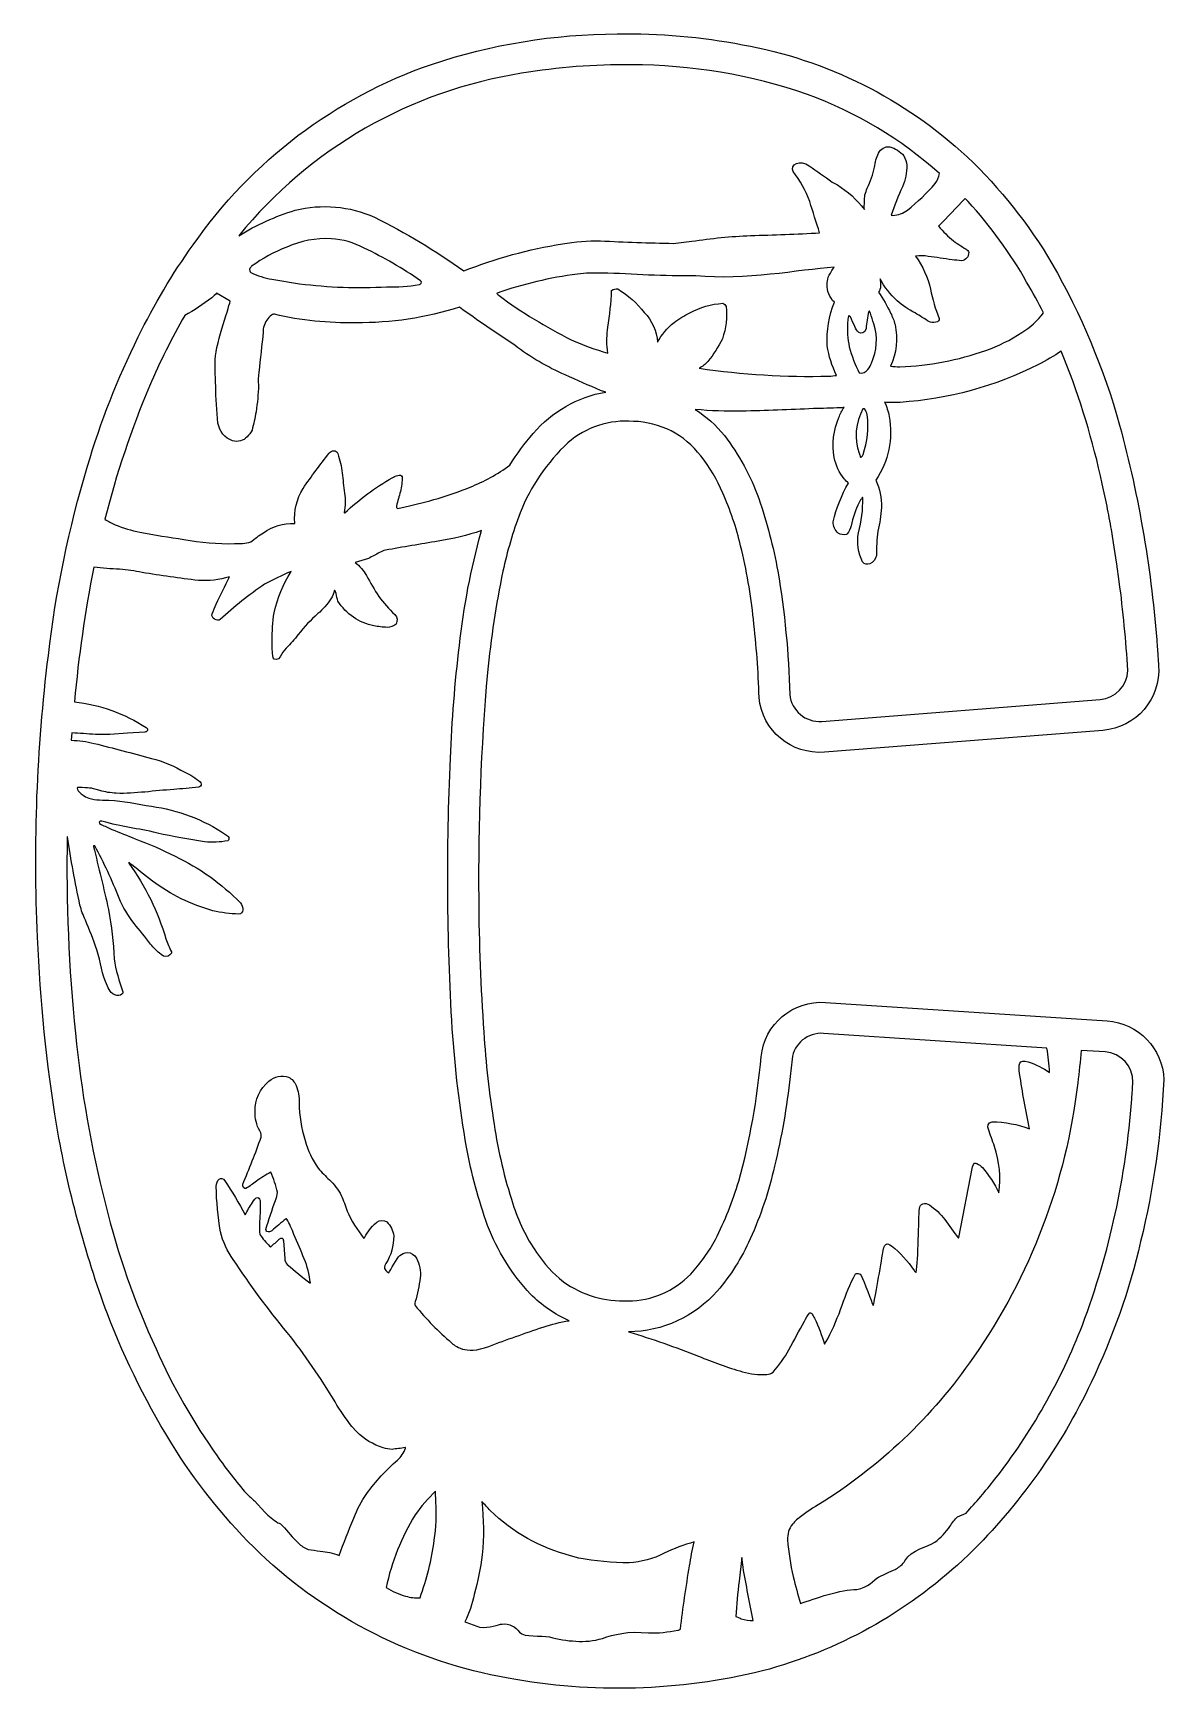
# Model space of a CAD drawing. Extents: x -2 to 1464, y -2 to 1049.
# Drawn here: x 751 to 1099, y 537 to 1049 of the extents above; entities that cross this region are included whole.
import ezdxf

# ---------------------------------------------------------------- set-up
doc = ezdxf.new("R2010")
doc.units = 0
doc.header["$MEASUREMENT"] = 0
doc.layers.add('Layer 1', color=7, linetype='Continuous', lineweight=0)

msp = doc.modelspace()

# ---------------------------------------------------------------- linework, layer by layer
at = {"layer": 'Layer 1', "color": 1, "lineweight": 25, "true_color": 0xff0000}
for points, knots in [([(930.8, 1048.85), (911.32, 1048.82), (891.97, 1045.65), (873.5, 1039.46), (843.71, 1029.17), (817.96, 1009.68), (799.96, 983.81), (793.52, 974.83), (787.85, 965.32), (783.02, 955.38), (776.63, 942.57), (771.4, 929.23), (767.37, 915.51), (761.61, 896.44), (757.57, 876.9), (755.28, 857.12), (751.72, 828.3), (750.6, 799.23), (751.93, 770.22), (752.75, 750.71), (754.73, 731.27), (757.87, 712), (761.3, 692.26), (766.53, 672.88), (773.49, 654.09), (779.15, 639.41), (786.21, 625.31), (794.58, 612), (801.97, 600.46), (810.67, 589.82), (820.5, 580.27), (841.72, 560.2), (868.36, 546.79), (897.13, 541.72), (923.16, 536.89), (949.92, 537.64), (975.64, 543.94), (998.75, 550.05), (1019.98, 561.79), (1037.43, 578.12), (1037.43, 578.12), (1039.22, 579.73), (1039.22, 579.73), (1039.22, 579.73), (1039.4, 579.93), (1039.4, 579.93), (1054.99, 595.22), (1067.74, 613.16), (1077.05, 632.91), (1083.71, 646.79), (1088.83, 661.36), (1092.33, 676.36), (1096.32, 692.73), (1098.71, 709.46), (1099.48, 726.29), (1099.18, 735.94), (1091.6, 743.78), (1081.97, 744.41), (1081.97, 744.41), (995.09, 750.12), (995.09, 750.12), (985.03, 750.85), (976.23, 743.43), (975.23, 733.39), (974.08, 720.43), (971.77, 707.59), (968.33, 695.04), (966.47, 688.82), (964.06, 682.78), (961.12, 676.99), (959.02, 673.13), (956.45, 669.55), (953.48, 666.31), (948.4, 661.09), (941.43, 658.12), (934.14, 658.08), (927.02, 657.75), (920, 659.83), (914.2, 663.97), (910.99, 666.52), (908.2, 669.56), (905.95, 672.98), (902.76, 677.57), (900.29, 682.63), (898.63, 687.97), (896, 695.97), (894.06, 704.19), (892.84, 712.53), (891.33, 721.93), (890.26, 731.41), (889.65, 740.92), (888.66, 754.62), (888.14, 768.36), (888.08, 782.1), (887.87, 805.4), (888.77, 828.69), (890.78, 851.9), (891.84, 862.4), (893.42, 872.83), (895.52, 883.17), (896.86, 889.26), (898.63, 895.25), (900.82, 901.09), (904.11, 909.31), (909.16, 916.7), (915.61, 922.77), (921.19, 927.58), (928.47, 929.95), (935.82, 929.34), (944.01, 929.15), (951.66, 925.23), (956.59, 918.68), (959.39, 915.22), (961.69, 911.37), (963.39, 907.25), (965.73, 902), (967.57, 896.55), (968.88, 890.95), (970.75, 883.51), (972.07, 875.93), (972.82, 868.3), (973.78, 860.29), (974.36, 852.25), (974.57, 844.19), (975.55, 833.98), (984.56, 826.46), (994.78, 827.32), (994.78, 827.32), (1080.63, 834.03), (1080.63, 834.03), (1090.92, 834.83), (1098.62, 843.79), (1097.87, 854.08), (1097.76, 855.5), (1097.54, 858.34), (1097.44, 859.75), (1095.78, 882.89), (1091.9, 905.81), (1085.85, 928.21), (1080.98, 945.62), (1073.96, 962.35), (1064.96, 978.03), (1057.82, 990.15), (1049.02, 1001.22), (1038.82, 1010.91), (1019.51, 1028.89), (995.44, 1040.91), (969.47, 1045.54), (956.73, 1047.97), (943.77, 1049.08), (930.8, 1048.85)], [0, 0, 0, 0, 1, 1, 1, 2, 2, 2, 3, 3, 3, 4, 4, 4, 5, 5, 5, 6, 6, 6, 7, 7, 7, 8, 8, 8, 9, 9, 9, 10, 10, 10, 11, 11, 11, 12, 12, 12, 13, 13, 13, 14, 14, 14, 15, 15, 15, 16, 16, 16, 17, 17, 17, 18, 18, 18, 19, 19, 19, 20, 20, 20, 21, 21, 21, 22, 22, 22, 23, 23, 23, 24, 24, 24, 25, 25, 25, 26, 26, 26, 27, 27, 27, 28, 28, 28, 29, 29, 29, 30, 30, 30, 31, 31, 31, 32, 32, 32, 33, 33, 33, 34, 34, 34, 35, 35, 35, 36, 36, 36, 37, 37, 37, 38, 38, 38, 39, 39, 39, 40, 40, 40, 41, 41, 41, 42, 42, 42, 43, 43, 43, 44, 44, 44, 45, 45, 45, 46, 46, 46, 47, 47, 47, 48, 48, 48, 49, 49, 49, 50, 50, 50, 50]), ([(935.14, 1039.3), (953.66, 1039.34), (972.06, 1036.26), (989.56, 1030.19), (1004.55, 1024.67), (1018.38, 1016.38), (1030.31, 1005.76), (1030.07, 1004.67), (1029.62, 1003.64), (1028.97, 1002.73), (1026.35, 999.76), (1023.49, 997.01), (1020.42, 994.52), (1019.1, 993.51), (1017.5, 992.93), (1015.84, 992.86), (1015.67, 992.88), (1015.5, 992.92), (1015.34, 993), (1016.34, 995.98), (1017.52, 998.9), (1018.88, 1001.73), (1019.75, 1003.83), (1020.18, 1006.09), (1020.15, 1008.37), (1020.07, 1009.38), (1019.76, 1010.36), (1019.25, 1011.23), (1018.12, 1012.59), (1016.6, 1013.57), (1014.89, 1014.02), (1013.46, 1014.2), (1012.09, 1013.43), (1011.49, 1012.11), (1010.79, 1010.74), (1010.37, 1009.25), (1010.24, 1007.71), (1009.71, 1005.51), (1008.94, 1003.36), (1007.95, 1001.32), (1007.7, 1000.63), (1007.47, 999.94), (1007.27, 999.23), (1007.1, 997.74), (1007.03, 996.23), (1007.07, 994.72), (1004.8, 997.75), (1001.97, 1000.32), (998.74, 1002.29), (998.74, 1002.29), (997.11, 1003.18), (997.11, 1003.18), (994.76, 1004.83), (992.41, 1006.51), (990.08, 1008.19), (987.09, 1010.31), (984.11, 1008.43), (985.09, 1006.44), (987.24, 1003.63), (988.97, 1000.51), (990.22, 997.19), (991.22, 993.96), (992.25, 990.71), (993.28, 987.49), (986.18, 987.13), (979.09, 986.85), (971.99, 986.67), (965.91, 986.4), (959.86, 985.82), (953.84, 984.92), (953.84, 984.92), (948.11, 984.24), (948.11, 984.24), (940.61, 984.4), (933.12, 984.66), (925.63, 985.04), (921.72, 985.12), (917.81, 984.81), (913.96, 984.11), (903.52, 982.45), (893.3, 979.65), (883.48, 975.76), (874.74, 982.02), (865.51, 987.56), (855.88, 992.34), (848.21, 995.76), (839.62, 996.51), (831.48, 994.47), (825.36, 992.62), (819.5, 989.99), (814.06, 986.62), (835.96, 1013.53), (867.05, 1031.36), (901.32, 1036.7), (912.49, 1038.6), (923.81, 1039.48), (935.14, 1039.3)], [0, 0, 0, 0, 1, 1, 1, 2, 2, 2, 3, 3, 3, 4, 4, 4, 5, 5, 5, 6, 6, 6, 7, 7, 7, 8, 8, 8, 9, 9, 9, 10, 10, 10, 11, 11, 11, 12, 12, 12, 13, 13, 13, 14, 14, 14, 15, 15, 15, 16, 16, 16, 17, 17, 17, 18, 18, 18, 19, 19, 19, 20, 20, 20, 21, 21, 21, 22, 22, 22, 23, 23, 23, 24, 24, 24, 25, 25, 25, 26, 26, 26, 27, 27, 27, 28, 28, 28, 29, 29, 29, 30, 30, 30, 31, 31, 31, 32, 32, 32, 32]), ([(1039.09, 997.15), (1046.02, 989.57), (1052.08, 981.24), (1057.16, 972.32), (1059.01, 969.2), (1060.75, 966.03), (1062.4, 962.81), (1060.51, 960.42), (1058.22, 958.36), (1055.64, 956.74), (1052.18, 954.44), (1048.44, 952.59), (1044.51, 951.23), (1036, 948.2), (1027.07, 946.51), (1018.04, 946.21), (1017.07, 946.21), (1016.11, 946.24), (1015.14, 946.33), (1016.99, 950.35), (1017.49, 954.88), (1016.55, 959.21), (1016.22, 960.42), (1015.77, 961.59), (1015.19, 962.7), (1014.14, 964.99), (1012.89, 967.19), (1011.44, 969.25), (1012.3, 969.92), (1012.06, 972.16), (1011.92, 973.29), (1013.3, 970.78), (1015.07, 968.51), (1017.16, 966.56), (1018.85, 965.07), (1020.73, 963.81), (1022.74, 962.79), (1024.2, 961.88), (1025.67, 960.97), (1027.14, 960.07), (1027.9, 959.57), (1030.67, 959.79), (1030.13, 961.09), (1028.94, 964.01), (1028.06, 967.04), (1027.5, 970.14), (1026.63, 973.79), (1025.06, 977.25), (1022.9, 980.32), (1024.19, 980.48), (1025.49, 980.46), (1026.77, 980.25), (1029.21, 979.9), (1031.71, 979.53), (1034.14, 979.16), (1035.13, 979.06), (1036.12, 978.98), (1037.11, 978.91), (1038.4, 979.06), (1039.35, 980.18), (1039.27, 981.48), (1039.25, 981.69), (1039.17, 981.9), (1039.04, 982.07), (1037.54, 983.02), (1036.05, 984), (1034.57, 984.99), (1032.93, 986.4), (1031.38, 987.92), (1029.93, 989.53), (1032.71, 992.35), (1035.46, 995.21), (1038.18, 998.1), (1038.18, 998.1), (1039.09, 997.15), (1039.09, 997.15)], [0, 0, 0, 0, 1, 1, 1, 2, 2, 2, 3, 3, 3, 4, 4, 4, 5, 5, 5, 6, 6, 6, 7, 7, 7, 8, 8, 8, 9, 9, 9, 10, 10, 10, 11, 11, 11, 12, 12, 12, 13, 13, 13, 14, 14, 14, 15, 15, 15, 16, 16, 16, 17, 17, 17, 18, 18, 18, 19, 19, 19, 20, 20, 20, 21, 21, 21, 22, 22, 22, 23, 23, 23, 24, 24, 24, 25, 25, 25, 25]), ([(842.61, 985.67), (846.14, 985.46), (849.57, 984.49), (852.68, 982.82), (858.77, 979.93), (864.61, 976.54), (870.14, 972.7), (870.77, 972.29), (870.08, 971.54), (869.76, 971.54), (866.42, 970.99), (863.04, 970.76), (859.67, 970.84), (850.71, 970.37), (841.72, 970.69), (832.82, 971.79), (832.82, 971.79), (824.24, 973.2), (824.24, 973.2), (822.01, 973.58), (819.84, 974.26), (817.8, 975.24), (817.4, 975.52), (817.27, 976.05), (817.49, 976.49), (817.62, 976.75), (817.79, 977), (817.99, 977.21), (821.34, 979.62), (824.98, 981.6), (828.82, 983.11), (833.15, 985.05), (837.88, 985.93), (842.61, 985.67)], [0, 0, 0, 0, 1, 1, 1, 2, 2, 2, 3, 3, 3, 4, 4, 4, 5, 5, 5, 6, 6, 6, 7, 7, 7, 8, 8, 8, 9, 9, 9, 10, 10, 10, 11, 11, 11, 11]), ([(997.76, 976.91), (995.74, 973.95), (995.65, 973.47), (995.57, 971.33), (995.54, 970.02), (996.17, 967.41), (997.86, 966.15), (996.13, 961.89), (995.37, 957.29), (995.64, 952.7), (996.09, 949.51), (997.07, 946.42), (998.52, 943.54), (997.74, 943.44), (996.96, 943.36), (996.18, 943.29), (982.78, 942.99), (969.38, 943.8), (956.11, 945.72), (957.12, 946.27), (958.02, 946.99), (958.79, 947.85), (960.55, 949.99), (962.06, 952.34), (963.28, 954.83), (964.39, 958.04), (964.77, 961.46), (964.39, 964.83), (964.18, 965.25), (963.82, 965.58), (963.39, 965.76), (959.84, 965.55), (956.38, 964.55), (953.25, 962.84), (951.53, 961.99), (949.89, 960.99), (948.36, 959.84), (946.26, 958.19), (944.53, 956.12), (943.28, 953.77), (942.99, 957.21), (941.55, 960.44), (939.17, 962.95), (936.89, 965.81), (934.14, 968.27), (931.03, 970.21), (930.34, 970.33), (929.62, 970.14), (929.08, 969.69), (928.92, 965.9), (928.54, 962.13), (927.92, 958.39), (927.59, 956.09), (927.54, 953.75), (927.77, 951.43), (927.77, 951.43), (927.95, 950.41), (927.95, 950.41), (924.08, 951.52), (920.29, 952.89), (916.61, 954.51), (908.81, 958.42), (901.36, 962.99), (894.34, 968.17), (894.12, 968.34), (893.51, 968.77), (893.73, 968.91), (901.77, 971.71), (910.07, 973.68), (918.51, 974.79), (921.05, 975.07), (923.6, 975.16), (926.16, 975.08), (930.94, 974.97), (935.73, 974.77), (940.51, 974.49), (945.36, 974.31), (950.21, 974.22), (955.07, 974.22), (970.24, 972.77), (986.82, 976.09), (997.76, 976.91)], [0, 0, 0, 0, 1, 1, 1, 2, 2, 2, 3, 3, 3, 4, 4, 4, 5, 5, 5, 6, 6, 6, 7, 7, 7, 8, 8, 8, 9, 9, 9, 10, 10, 10, 11, 11, 11, 12, 12, 12, 13, 13, 13, 14, 14, 14, 15, 15, 15, 16, 16, 16, 17, 17, 17, 18, 18, 18, 19, 19, 19, 20, 20, 20, 21, 21, 21, 22, 22, 22, 23, 23, 23, 24, 24, 24, 25, 25, 25, 26, 26, 26, 27, 27, 27, 27]), ([(811.36, 966.46), (810.9, 963.74), (806.51, 952.61), (806.78, 947.35), (806.76, 945.02), (806.81, 942.69), (806.94, 940.36), (806.96, 936.49), (807.19, 932.62), (807.62, 928.78), (808.03, 926.28), (809.75, 924.19), (812.13, 923.33), (813.74, 922.87), (815.47, 923.36), (816.6, 924.58), (817.23, 925.18), (817.75, 925.89), (818.14, 926.67), (818.6, 928.52), (819.02, 930.38), (819.39, 932.25), (819.79, 934.99), (820.03, 937.75), (820.12, 940.52), (820.01, 941.85), (820.06, 943.19), (820.25, 944.51), (820.68, 948.66), (821.13, 952.84), (821.59, 956.99), (821.52, 957.56), (821.59, 958.14), (821.82, 958.66), (822.18, 960.03), (822.98, 961.25), (824.09, 962.13), (824.34, 962.35), (824.68, 962.44), (825.02, 962.38), (833.26, 960.45), (841.72, 959.57), (850.19, 959.78), (861.02, 959.65), (871.81, 961.27), (882.14, 964.56), (887.72, 960.51), (893.41, 956.61), (899.19, 952.86), (903.98, 949.16), (909.22, 946.08), (914.77, 943.67), (918.39, 942.06), (922.04, 940.46), (925.68, 938.89), (925.68, 938.89), (927.29, 938.41), (927.29, 938.41), (918.56, 936.9), (910.65, 932.37), (904.93, 925.6), (902.24, 922.56), (899.82, 919.3), (897.67, 915.85), (893.89, 913.08), (889.77, 910.8), (885.4, 909.07), (878.92, 906.47), (872.23, 904.44), (865.4, 902.99), (865.4, 902.99), (863.07, 902.47), (863.07, 902.47), (862.76, 902.41), (862.61, 903.09), (862.68, 903.29), (863.08, 904.77), (863.49, 906.25), (863.91, 907.73), (864.3, 909.19), (864.48, 910.69), (864.45, 912.2), (864.11, 913.45), (862.13, 912.37), (861.41, 911.97), (856.12, 908.92), (851.19, 905.28), (846.72, 901.11), (846.66, 901.07), (846.57, 901.06), (846.58, 901.25), (846.98, 903.22), (847.01, 905.25), (846.67, 907.23), (846.41, 909.29), (846.16, 911.36), (845.95, 913.42), (845.71, 915.45), (845.27, 917.45), (844.61, 919.39), (844.16, 920.71), (842.62, 920.47), (841.98, 919.57), (839.18, 916.01), (836.47, 912.38), (833.86, 908.68), (831.9, 905.46), (831.02, 901.71), (831.32, 897.96), (831.33, 897.89), (831.29, 897.82), (831.23, 897.82), (827.82, 897.99), (824.45, 896.99), (821.68, 894.99), (820.31, 894.14), (818.99, 893.2), (817.74, 892.17), (816.09, 891.75), (814.38, 891.58), (812.68, 891.65), (807.46, 891.52), (802.25, 891.95), (797.12, 892.95), (792.58, 893.59), (788.05, 894.34), (783.54, 895.19), (780.93, 895.68), (778.39, 896.44), (775.94, 897.46), (774.82, 897.93), (773.74, 898.5), (772.72, 899.16), (776.27, 913.18), (780.87, 926.92), (786.49, 940.25), (789.7, 947.7), (793.34, 954.96), (797.37, 962), (800.29, 963.6), (803.07, 965.42), (805.69, 967.46), (806.22, 967.9), (806.72, 968.37), (807.19, 968.87), (807.19, 968.87), (811.36, 966.46), (811.36, 966.46)], [0, 0, 0, 0, 1, 1, 1, 2, 2, 2, 3, 3, 3, 4, 4, 4, 5, 5, 5, 6, 6, 6, 7, 7, 7, 8, 8, 8, 9, 9, 9, 10, 10, 10, 11, 11, 11, 12, 12, 12, 13, 13, 13, 14, 14, 14, 15, 15, 15, 16, 16, 16, 17, 17, 17, 18, 18, 18, 19, 19, 19, 20, 20, 20, 21, 21, 21, 22, 22, 22, 23, 23, 23, 24, 24, 24, 25, 25, 25, 26, 26, 26, 27, 27, 27, 28, 28, 28, 29, 29, 29, 30, 30, 30, 31, 31, 31, 32, 32, 32, 33, 33, 33, 34, 34, 34, 35, 35, 35, 36, 36, 36, 37, 37, 37, 38, 38, 38, 39, 39, 39, 40, 40, 40, 41, 41, 41, 42, 42, 42, 43, 43, 43, 44, 44, 44, 45, 45, 45, 46, 46, 46, 47, 47, 47, 48, 48, 48, 49, 49, 49, 49]), ([(1008.97, 962.72), (1009.26, 961.61), (1009.61, 960.51), (1010.02, 959.43), (1011.28, 955.44), (1011, 951.11), (1009.24, 947.3), (1008.94, 946.5), (1007.86, 943.81), (1005.5, 944.31), (1004.18, 946.86), (1003.15, 949.54), (1002.42, 952.31), (1001.92, 954.83), (1001.75, 957.4), (1001.9, 959.96), (1001.95, 960.56), (1002.05, 961.16), (1002.21, 961.75), (1002.28, 962), (1002.56, 961.96), (1002.78, 961.61), (1003.24, 960.6), (1003.69, 959.59), (1004.12, 958.57), (1004.39, 957.88), (1004.8, 957.26), (1005.34, 956.76), (1005.96, 956.35), (1007.41, 956.5), (1007.63, 957.96), (1007.71, 959.74), (1007.99, 961.51), (1008.47, 963.22), (1008.54, 963.43), (1008.73, 963.55), (1008.97, 962.72)], [0, 0, 0, 0, 1, 1, 1, 2, 2, 2, 3, 3, 3, 4, 4, 4, 5, 5, 5, 6, 6, 6, 7, 7, 7, 8, 8, 8, 9, 9, 9, 10, 10, 10, 11, 11, 11, 12, 12, 12, 12]), ([(1068.66, 948.98), (1073.65, 936.35), (1077.61, 923.34), (1080.5, 910.07), (1080.5, 910.07), (1081.99, 903.15), (1081.99, 903.15), (1082.41, 900.86), (1082.89, 898.25), (1083.31, 895.96), (1083.31, 895.96), (1084.19, 890.59), (1084.19, 890.59), (1084.19, 890.59), (1084.99, 885.3), (1084.99, 885.3), (1084.99, 885.3), (1085.73, 879.91), (1085.73, 879.91), (1086.94, 870.82), (1087.82, 861.69), (1088.36, 852.53), (1088.25, 847.81), (1084.59, 843.94), (1079.88, 843.55), (1079.88, 843.55), (993.94, 836.82), (993.94, 836.82), (988.95, 836.44), (984.57, 840.12), (984.07, 845.1), (983.74, 857.84), (982.5, 870.54), (980.38, 883.1), (978.96, 890.72), (976.98, 898.22), (974.48, 905.55), (971.98, 912.53), (968.41, 919.08), (963.89, 924.97), (961.35, 928.13), (958.31, 930.85), (954.89, 933.04), (959.66, 932.58), (964.45, 932.4), (969.24, 932.52), (976.62, 932.66), (984, 932.91), (991.37, 933.27), (994.11, 933.33), (996.85, 933.42), (999.58, 933.51), (1000, 933.54), (1000.42, 933.57), (1000.83, 933.63), (1000.13, 932.69), (999.59, 931.65), (999.22, 930.54), (997.53, 926.66), (997.03, 922.36), (997.79, 918.19), (998.28, 915.78), (999.33, 913.53), (1000.85, 911.61), (1001.26, 911.16), (1001.7, 910.73), (1002.17, 910.34), (1000.06, 906.6), (998.47, 902.58), (997.45, 898.41), (997.38, 897.04), (997.97, 895.71), (999.04, 894.85), (999.8, 894.44), (1000.68, 894.31), (1001.53, 894.46), (1001.53, 894.46), (1001.78, 894.65), (1001.78, 894.65), (1002.35, 895.39), (1002.76, 896.24), (1003.01, 897.14), (1003.53, 899.63), (1004.36, 902.05), (1005.46, 904.35), (1005.74, 904.87), (1006.06, 905.37), (1006.41, 905.85), (1006.41, 905.85), (1006.52, 905.87), (1006.52, 905.87), (1006.52, 905.87), (1006.59, 905.74), (1006.59, 905.74), (1006.67, 902.11), (1006.22, 898.48), (1005.25, 894.99), (1004.68, 891.93), (1005.13, 888.76), (1006.55, 885.98), (1007.05, 885.29), (1007.98, 885.07), (1008.75, 885.46), (1009.84, 885.84), (1010.63, 886.79), (1010.81, 887.93), (1010.79, 890.47), (1010.93, 893), (1011.24, 895.51), (1011.82, 897.9), (1012.19, 900.33), (1012.35, 902.79), (1012.4, 905.7), (1011.82, 908.58), (1010.65, 911.25), (1014.51, 917), (1015.98, 924.04), (1014.73, 930.86), (1014.44, 932.39), (1013.96, 933.87), (1013.33, 935.28), (1014.91, 935.1), (1016.52, 935.07), (1018.11, 935.22), (1032.97, 936.19), (1047.48, 940.16), (1060.77, 946.87), (1063.19, 948.13), (1065.55, 949.51), (1067.84, 951), (1067.84, 951), (1068.66, 948.98), (1068.66, 948.98)], [0, 0, 0, 0, 1, 1, 1, 2, 2, 2, 3, 3, 3, 4, 4, 4, 5, 5, 5, 6, 6, 6, 7, 7, 7, 8, 8, 8, 9, 9, 9, 10, 10, 10, 11, 11, 11, 12, 12, 12, 13, 13, 13, 14, 14, 14, 15, 15, 15, 16, 16, 16, 17, 17, 17, 18, 18, 18, 19, 19, 19, 20, 20, 20, 21, 21, 21, 22, 22, 22, 23, 23, 23, 24, 24, 24, 25, 25, 25, 26, 26, 26, 27, 27, 27, 28, 28, 28, 29, 29, 29, 30, 30, 30, 31, 31, 31, 32, 32, 32, 33, 33, 33, 34, 34, 34, 35, 35, 35, 36, 36, 36, 37, 37, 37, 38, 38, 38, 39, 39, 39, 40, 40, 40, 41, 41, 41, 42, 42, 42, 43, 43, 43, 44, 44, 44, 44]), ([(1007.07, 933.24), (1007.53, 932.69), (1007.83, 932.03), (1007.93, 931.32), (1008.54, 927.23), (1008.11, 923.06), (1006.68, 919.18), (1006.56, 918.86), (1006.38, 918.57), (1006.14, 918.32), (1006.14, 918.32), (1006.05, 918.28), (1006.05, 918.28), (1005.95, 918.29), (1005.85, 918.33), (1005.8, 918.41), (1005.72, 918.79), (1005.6, 919.15), (1005.43, 919.5), (1003.9, 924.03), (1004.34, 928.99), (1006.64, 933.17), (1006.76, 933.27), (1006.92, 933.29), (1007.07, 933.24)], [0, 0, 0, 0, 1, 1, 1, 2, 2, 2, 3, 3, 3, 4, 4, 4, 5, 5, 5, 6, 6, 6, 7, 7, 7, 8, 8, 8, 8]), ([(888.83, 895.3), (885.66, 883.81), (883.41, 872.08), (882.12, 860.22), (880.73, 848.68), (879.82, 837.08), (879.37, 825.46), (878.07, 797.65), (878.25, 769.79), (879.92, 742.01), (880.75, 729.76), (882.22, 717.57), (884.32, 705.47), (885.85, 697.27), (888.02, 689.21), (890.8, 681.35), (893.83, 673.51), (898.32, 666.32), (904.05, 660.16), (907.49, 656.7), (911.55, 653.91), (916.02, 651.93), (913.26, 651.54), (910.55, 650.88), (907.92, 649.96), (902.3, 648.09), (896.71, 646.12), (891.16, 644.04), (883.83, 641.19), (880.64, 644.35), (879.67, 645.15), (875.59, 648.62), (871.85, 652.46), (868.49, 656.63), (868.24, 656.9), (868.34, 657.34), (868.49, 657.85), (869.15, 660.25), (869.67, 662.69), (870.03, 665.15), (870.22, 667.27), (869.82, 669.4), (868.87, 671.3), (868.31, 672.35), (867.21, 672.98), (866.02, 672.95), (865.1, 672.91), (864.3, 672.59), (863.77, 672.04), (862.84, 671.26), (860.77, 667.56), (860.35, 666.74), (859.59, 667.23), (858.25, 667.91), (859.44, 669.58), (861.04, 672.14), (861.87, 675.1), (861.84, 678.13), (861.67, 679.77), (860.91, 681.3), (859.71, 682.43), (858.78, 683.11), (857.51, 683.06), (856.63, 682.32), (854.81, 680.93), (853.22, 678.23), (852.66, 677.33), (852.66, 677.33), (852.61, 677.33), (852.61, 677.33), (850.57, 679.94), (848.83, 682.78), (847.44, 685.79), (846.96, 687.43), (846.36, 689.04), (845.65, 690.6), (844.72, 692.41), (843.49, 694.04), (842, 695.43), (840.79, 696.54), (839.64, 697.73), (838.58, 698.99), (836.71, 701.58), (835.32, 704.5), (834.49, 707.58), (833.33, 711.34), (832.72, 715.24), (832.68, 719.17), (832.69, 721), (832.38, 722.81), (831.75, 724.52), (831.25, 725.6), (830.43, 726.5), (829.41, 727.11), (827.31, 727.77), (825.02, 727.29), (823.36, 725.84), (820.56, 723.54), (818.97, 720.07), (819.05, 716.45), (819, 714.37), (819.51, 712.32), (820.53, 710.51), (820.99, 709.79), (821.07, 708.89), (820.91, 708.56), (819.26, 703.61), (817.22, 698.86), (815.27, 694.03), (815, 693.44), (815.9, 692.54), (816.26, 692.75), (817.52, 693.43), (818.32, 694.18), (819.46, 695.04), (820.92, 696.03), (822.43, 696.95), (823.97, 697.81), (824.79, 695.78), (825.47, 693.69), (826.01, 691.57), (825.92, 690.71), (825.71, 689.87), (825.38, 689.08), (824.28, 686.14), (823.29, 683.16), (822.41, 680.14), (822.35, 679.98), (822.45, 679.66), (822.7, 679.48), (823.21, 679.15), (823.78, 679.31), (824.22, 679.72), (825.7, 680.94), (827.09, 682.21), (828.62, 683.36), (828.62, 683.36), (828.76, 683.36), (828.76, 683.36), (828.76, 683.36), (828.82, 683.3), (828.82, 683.3), (829.71, 681.8), (830.46, 680.23), (831.05, 678.6), (832.13, 676.09), (833.2, 673.58), (834.24, 671.05), (835.21, 668.68), (835.85, 666.18), (836.13, 663.63), (836.13, 663.6), (836.06, 663.56), (836.01, 663.59), (833.6, 665.39), (831.26, 667.3), (829.01, 669.3), (828.53, 669.81), (828.25, 670.47), (828.24, 671.16), (828.24, 671.16), (827.82, 676.61), (827.82, 676.61), (827.8, 676.97), (827.66, 677.42), (827.38, 677.44), (826.86, 677.45), (826.8, 677.27), (826.53, 677.06), (825.66, 676.3), (824.79, 675.52), (823.93, 674.75), (823.86, 674.7), (823.7, 674.78), (823.61, 674.88), (822.47, 676.02), (821.44, 677.27), (820.53, 678.6), (820.41, 679.62), (820.38, 680.66), (820.43, 681.69), (820.48, 684.04), (820.73, 686.26), (820.66, 688.61), (820.68, 689.06), (820.39, 689.91), (819.89, 689.94), (819.22, 689.98), (818.72, 689.21), (818.28, 688.38), (817.45, 687.17), (816.69, 685.92), (816.01, 684.63), (814.07, 688.21), (811.99, 691.71), (809.78, 695.13), (808.47, 696.86), (807.07, 695.31), (807.1, 693.39), (807.16, 688.7), (807.58, 684.02), (808.37, 679.39), (809.15, 676.32), (810.5, 673.41), (812.34, 670.82), (817.48, 663.03), (823.04, 655.52), (828.98, 648.33), (834.37, 641.52), (839.31, 634.36), (843.75, 626.9), (845.32, 624.28), (847.06, 621.77), (848.94, 619.37), (848.94, 619.37), (850.35, 617.74), (850.35, 617.74), (852.68, 615.44), (855.51, 613.72), (858.62, 612.72), (859.51, 612.48), (860.41, 612.33), (861.32, 612.27), (862.67, 612.42), (864.02, 612.6), (865.36, 612.84), (865.36, 612.84), (865.52, 612.81), (865.52, 612.81), (865.52, 612.81), (865.52, 612.68), (865.52, 612.68), (864.99, 611.26), (864.13, 609.99), (863.02, 608.96), (859.47, 605.9), (856.28, 602.44), (853.52, 598.64), (851.9, 596.28), (850.56, 593.74), (849.53, 591.07), (847.93, 587.27), (846.41, 583.44), (844.99, 579.57), (843.12, 580.25), (841.17, 580.7), (839.19, 580.89), (837.95, 581.07), (836.71, 581.25), (835.47, 581.41), (834.33, 581.83), (833.29, 582.49), (832.43, 583.36), (830.74, 585.09), (829.12, 586.88), (827.56, 588.73), (827.17, 589.15), (826.67, 589.46), (826.13, 589.64), (824.63, 590.51), (823.27, 591.62), (822.11, 592.9), (822.11, 592.9), (818.94, 596.35), (818.94, 596.35), (818.12, 597.13), (817.28, 597.89), (816.42, 598.62), (813.21, 602.33), (810.19, 606.21), (807.37, 610.23), (800.01, 620.59), (793.69, 631.65), (788.51, 643.25), (781.87, 657.61), (776.64, 672.58), (772.88, 687.94), (768.47, 705.24), (765.38, 722.85), (763.65, 740.62), (761.57, 760.79), (760.72, 781.06), (761.09, 801.33), (761.09, 801.33), (761.2, 801.24), (761.2, 801.24), (762.22, 794.17), (763.5, 787.15), (765.03, 780.17), (765.44, 778.57), (766.01, 777.02), (766.71, 775.52), (768.02, 772.53), (769.19, 769.47), (770.2, 766.36), (771.6, 762.38), (771.69, 758.94), (773.48, 755.13), (773.82, 754.44), (774.21, 753.79), (774.66, 753.17), (775.77, 751.79), (778.65, 752.17), (778.21, 753.38), (777.25, 756.64), (775.93, 760.14), (775.62, 763.53), (775.35, 768.64), (774.75, 773.73), (773.83, 778.77), (772.36, 785.28), (770.81, 791.79), (769.18, 798.27), (769.18, 798.27), (769.25, 798.38), (769.25, 798.38), (769.25, 798.38), (769.41, 798.43), (769.41, 798.43), (769.41, 798.43), (769.57, 798.4), (769.57, 798.4), (772.45, 793.22), (774.96, 787.84), (777.08, 782.3), (778.28, 779.49), (779.87, 776.86), (781.79, 774.48), (783.45, 772.36), (785.12, 770.25), (786.8, 768.15), (787.76, 766.95), (788.84, 765.86), (790.05, 764.91), (790.05, 764.91), (790.8, 764.41), (790.8, 764.41), (791.73, 764.01), (792.82, 764.44), (793.24, 765.36), (793.28, 765.5), (793.27, 765.64), (793.24, 765.77), (792.63, 767.06), (792.07, 768.37), (791.54, 769.7), (789.13, 778.1), (785.27, 786.01), (780.11, 793.08), (780.12, 793.16), (780.11, 793.24), (780.09, 793.32), (780.09, 793.32), (780.14, 793.35), (780.14, 793.35), (782.53, 791.4), (784.95, 789.47), (787.37, 787.56), (792.98, 783.38), (799.31, 780.28), (806.06, 778.43), (808.68, 777.78), (811.36, 777.43), (814.06, 777.38), (814.74, 777.41), (815.28, 777.95), (815.31, 778.63), (815.35, 779.45), (815.06, 780.26), (814.52, 780.88), (808.68, 786.78), (801.87, 791.64), (794.38, 795.23), (790.38, 797.24), (786.28, 799.04), (782.09, 800.6), (779.69, 801.59), (777.28, 802.54), (774.85, 803.46), (773.8, 803.95), (772.64, 804.59), (771.53, 804.98), (770.51, 805.4), (770.97, 806.28), (771.8, 806.08), (778.16, 804.08), (782.46, 803.98), (788.94, 802.37), (793.75, 801.28), (798.61, 800.38), (803.49, 799.67), (805.87, 799.41), (808.28, 799.52), (810.62, 800.01), (810.96, 800.23), (811.1, 800.66), (810.96, 801.04), (810.69, 801.39), (810.36, 801.69), (809.98, 801.92), (803.12, 806.54), (795.29, 809.52), (787.1, 810.63), (782.68, 811.38), (778.45, 812.32), (773.97, 812.47), (770.91, 812.69), (769.59, 812.25), (766.71, 813.58), (764.77, 814.68), (763.5, 816.48), (764.55, 816.47), (768.13, 816.14), (767.9, 816.53), (771.13, 815.47), (772.8, 815.03), (774.51, 814.75), (776.23, 814.63), (782.12, 814.47), (788.07, 815.48), (793.95, 815.78), (796.5, 816.02), (799.06, 816.29), (801.61, 816.57), (802.07, 816.61), (802.43, 816.97), (802.47, 817.43), (802.46, 817.71), (802.33, 817.97), (802.11, 818.13), (800.68, 819.37), (799.08, 820.38), (797.35, 821.13), (794.14, 823.01), (790.69, 824.45), (787.1, 825.41), (781.21, 826.99), (775.31, 828.53), (769.39, 830.02), (767.08, 830.6), (764.72, 830.93), (762.34, 830.99), (762.34, 830.99), (762.49, 833.28), (762.49, 833.28), (764.93, 833.11), (767.36, 832.95), (769.8, 832.81), (771.29, 832.75), (772.79, 832.75), (774.29, 832.81), (774.29, 832.81), (779.66, 833.15), (779.66, 833.15), (779.66, 833.15), (785.01, 833.49), (785.01, 833.49), (785.34, 833.53), (785.64, 833.7), (785.85, 833.96), (785.98, 834.33), (785.81, 834.75), (785.44, 834.89), (778.79, 839.24), (771.22, 841.97), (763.33, 842.87), (764.6, 856.79), (766.59, 870.64), (769.3, 884.35), (771.95, 884.07), (774.61, 883.86), (777.28, 883.72), (779.6, 883.53), (781.91, 883.21), (784.2, 882.76), (789.97, 881.8), (795.76, 880.98), (801.57, 880.29), (804.8, 880.04), (808.05, 880.42), (811.14, 881.4), (809.82, 878.59), (808.47, 875.8), (807.1, 873.01), (806.6, 872.02), (806.18, 871), (805.83, 869.95), (805.34, 868.64), (807.44, 867.52), (808.32, 868.25), (812.61, 872.22), (817.19, 875.85), (822.02, 879.11), (824.67, 880.54), (827.39, 881.85), (830.16, 883.04), (827.74, 879.12), (825.97, 874.83), (824.92, 870.34), (824.55, 867.45), (824.34, 864.54), (824.29, 861.63), (824.29, 859.9), (824.41, 858.17), (824.65, 856.46), (824.77, 855.78), (826.37, 855.56), (826.78, 856.73), (827.29, 857.7), (827.92, 858.6), (828.67, 859.41), (829.99, 860.74), (831.24, 862.15), (832.41, 863.62), (834.22, 865.94), (836.24, 868.09), (838.44, 870.04), (839.99, 871.36), (841.34, 872.9), (842.45, 874.6), (842.97, 875.43), (843.35, 876.35), (843.59, 877.3), (843.84, 877.01), (844, 876.64), (844.04, 876.26), (844.18, 875.45), (844.38, 874.66), (844.65, 873.9), (847.14, 869.94), (851.16, 867.2), (855.74, 866.32), (857.1, 866.01), (858.48, 865.85), (859.87, 865.82), (860.85, 865.83), (861.8, 866.18), (862.57, 866.8), (863.11, 867.81), (863, 868.96), (862.18, 869.77), (860.41, 871.5), (858.76, 873.35), (857.24, 875.3), (855.91, 877.46), (854.63, 879.64), (853.41, 881.86), (852.51, 883.38), (851.35, 884.73), (849.98, 885.85), (849.98, 885.85), (854.06, 887.09), (854.06, 887.09), (855.23, 887.66), (856.38, 888.27), (857.51, 888.91), (858.07, 889.23), (858.68, 889.46), (859.3, 889.61), (864.71, 890.59), (870.14, 891.52), (875.56, 892.4), (880.1, 893.11), (884.56, 894.2), (888.92, 895.64), (888.92, 895.64), (888.83, 895.3), (888.83, 895.3)], [0, 0, 0, 0, 1, 1, 1, 2, 2, 2, 3, 3, 3, 4, 4, 4, 5, 5, 5, 6, 6, 6, 7, 7, 7, 8, 8, 8, 9, 9, 9, 10, 10, 10, 11, 11, 11, 12, 12, 12, 13, 13, 13, 14, 14, 14, 15, 15, 15, 16, 16, 16, 17, 17, 17, 18, 18, 18, 19, 19, 19, 20, 20, 20, 21, 21, 21, 22, 22, 22, 23, 23, 23, 24, 24, 24, 25, 25, 25, 26, 26, 26, 27, 27, 27, 28, 28, 28, 29, 29, 29, 30, 30, 30, 31, 31, 31, 32, 32, 32, 33, 33, 33, 34, 34, 34, 35, 35, 35, 36, 36, 36, 37, 37, 37, 38, 38, 38, 39, 39, 39, 40, 40, 40, 41, 41, 41, 42, 42, 42, 43, 43, 43, 44, 44, 44, 45, 45, 45, 46, 46, 46, 47, 47, 47, 48, 48, 48, 49, 49, 49, 50, 50, 50, 51, 51, 51, 52, 52, 52, 53, 53, 53, 54, 54, 54, 55, 55, 55, 56, 56, 56, 57, 57, 57, 58, 58, 58, 59, 59, 59, 60, 60, 60, 61, 61, 61, 62, 62, 62, 63, 63, 63, 64, 64, 64, 65, 65, 65, 66, 66, 66, 67, 67, 67, 68, 68, 68, 69, 69, 69, 70, 70, 70, 71, 71, 71, 72, 72, 72, 73, 73, 73, 74, 74, 74, 75, 75, 75, 76, 76, 76, 77, 77, 77, 78, 78, 78, 79, 79, 79, 80, 80, 80, 81, 81, 81, 82, 82, 82, 83, 83, 83, 84, 84, 84, 85, 85, 85, 86, 86, 86, 87, 87, 87, 88, 88, 88, 89, 89, 89, 90, 90, 90, 91, 91, 91, 92, 92, 92, 93, 93, 93, 94, 94, 94, 95, 95, 95, 96, 96, 96, 97, 97, 97, 98, 98, 98, 99, 99, 99, 100, 100, 100, 101, 101, 101, 102, 102, 102, 103, 103, 103, 104, 104, 104, 105, 105, 105, 106, 106, 106, 107, 107, 107, 108, 108, 108, 109, 109, 109, 110, 110, 110, 111, 111, 111, 112, 112, 112, 113, 113, 113, 114, 114, 114, 115, 115, 115, 116, 116, 116, 117, 117, 117, 118, 118, 118, 119, 119, 119, 120, 120, 120, 121, 121, 121, 122, 122, 122, 123, 123, 123, 124, 124, 124, 125, 125, 125, 126, 126, 126, 127, 127, 127, 128, 128, 128, 129, 129, 129, 130, 130, 130, 131, 131, 131, 132, 132, 132, 133, 133, 133, 134, 134, 134, 135, 135, 135, 136, 136, 136, 137, 137, 137, 138, 138, 138, 139, 139, 139, 140, 140, 140, 141, 141, 141, 142, 142, 142, 143, 143, 143, 144, 144, 144, 145, 145, 145, 146, 146, 146, 147, 147, 147, 148, 148, 148, 149, 149, 149, 150, 150, 150, 151, 151, 151, 152, 152, 152, 153, 153, 153, 154, 154, 154, 155, 155, 155, 156, 156, 156, 157, 157, 157, 158, 158, 158, 159, 159, 159, 160, 160, 160, 161, 161, 161, 162, 162, 162, 163, 163, 163, 164, 164, 164, 165, 165, 165, 166, 166, 166, 167, 167, 167, 168, 168, 168, 169, 169, 169, 170, 170, 170, 171, 171, 171, 172, 172, 172, 173, 173, 173, 174, 174, 174, 175, 175, 175, 176, 176, 176, 177, 177, 177, 178, 178, 178, 179, 179, 179, 180, 180, 180, 181, 181, 181, 182, 182, 182, 183, 183, 183, 184, 184, 184, 185, 185, 185, 186, 186, 186, 187, 187, 187, 188, 188, 188, 189, 189, 189, 189]), ([(994.46, 740.58), (994.46, 740.58), (1063.37, 736.04), (1063.37, 736.04), (1063.84, 733.56), (1064.13, 731.06), (1064.24, 728.54), (1062.22, 729.93), (1060, 731.02), (1057.66, 731.76), (1054.7, 732.66), (1054.56, 730.97), (1054.98, 728.17), (1055.84, 722.47), (1056.85, 716.79), (1058.02, 711.14), (1054.33, 712.54), (1050.43, 713.27), (1046.48, 713.3), (1045.07, 713.26), (1045.1, 711.62), (1045.35, 711.07), (1045.95, 709.27), (1046.58, 707.48), (1047.25, 705.7), (1048.76, 701.11), (1049.23, 696.23), (1048.61, 691.44), (1047.23, 694.23), (1045.51, 696.83), (1043.49, 699.19), (1043, 699.7), (1042.44, 700.12), (1041.83, 700.46), (1041.44, 700.63), (1040.67, 700.78), (1040.47, 699.42), (1040.47, 699.42), (1036.25, 677.58), (1036.25, 677.58), (1036.23, 677.39), (1036.1, 677.42), (1036.03, 677.49), (1034.62, 679.36), (1033.25, 681.26), (1031.92, 683.18), (1030.56, 684.92), (1028.95, 686.45), (1027.14, 687.72), (1025.88, 688.51), (1024.11, 687.98), (1024.07, 686.55), (1023.8, 683.49), (1023.74, 670.48), (1023.05, 666.88), (1022.95, 666.72), (1022.66, 667.2), (1022.4, 667.47), (1020.46, 670.33), (1018.13, 672.89), (1015.46, 675.09), (1014.09, 676.05), (1013.16, 676.13), (1012.67, 672.37), (1011.91, 667.53), (1010.01, 656.92), (1009.81, 656.6), (1009.25, 657.73), (1007.12, 664.09), (1006.12, 665.89), (1005.81, 666.67), (1004.52, 666.66), (1004.35, 666.38), (1002.69, 663.3), (1001.32, 660.09), (1000.24, 656.76), (998.98, 653.21), (997.49, 649.75), (995.77, 646.4), (995.77, 646.4), (994.8, 644.68), (994.8, 644.68), (993.95, 647.41), (992.93, 650.09), (991.74, 652.7), (991.44, 653.2), (991.14, 653.69), (990.83, 654.18), (990.61, 654.5), (990.33, 654.44), (990.24, 654.36), (989.61, 653.56), (989.06, 652.7), (988.59, 651.8), (986.97, 648.87), (985.39, 645.93), (983.82, 642.98), (982.44, 640.52), (980.79, 638.22), (978.9, 636.13), (978.36, 635.67), (977.68, 635.39), (976.97, 635.36), (974.44, 635.25), (971.91, 635.54), (969.47, 636.19), (964.87, 637.55), (960.35, 639.17), (955.93, 641.03), (948.83, 643.82), (941.62, 646.32), (934.32, 648.51), (944.81, 648.65), (954.75, 653.22), (961.69, 661.09), (965.85, 665.93), (969.27, 671.35), (971.83, 677.2), (975.11, 684.37), (977.63, 691.87), (979.33, 699.58), (981.56, 708.68), (983.18, 717.92), (984.16, 727.24), (984.16, 727.24), (984.75, 732.66), (984.75, 732.66), (985.38, 737.46), (989.64, 740.93), (994.46, 740.58)], [0, 0, 0, 0, 1, 1, 1, 2, 2, 2, 3, 3, 3, 4, 4, 4, 5, 5, 5, 6, 6, 6, 7, 7, 7, 8, 8, 8, 9, 9, 9, 10, 10, 10, 11, 11, 11, 12, 12, 12, 13, 13, 13, 14, 14, 14, 15, 15, 15, 16, 16, 16, 17, 17, 17, 18, 18, 18, 19, 19, 19, 20, 20, 20, 21, 21, 21, 22, 22, 22, 23, 23, 23, 24, 24, 24, 25, 25, 25, 26, 26, 26, 27, 27, 27, 28, 28, 28, 29, 29, 29, 30, 30, 30, 31, 31, 31, 32, 32, 32, 33, 33, 33, 34, 34, 34, 35, 35, 35, 36, 36, 36, 37, 37, 37, 38, 38, 38, 39, 39, 39, 40, 40, 40, 41, 41, 41, 42, 42, 42, 43, 43, 43, 43]), ([(1081.34, 734.86), (1086.24, 734.55), (1090.03, 730.43), (1089.93, 725.52), (1089.84, 723.82), (1089.72, 722.12), (1089.57, 720.42), (1089.57, 720.42), (1089.57, 720.28), (1089.57, 720.28), (1087.87, 696.45), (1082.75, 672.99), (1074.37, 650.62), (1067.73, 633.48), (1058.6, 617.41), (1047.27, 602.93), (1044.47, 599.39), (1041.53, 595.96), (1038.48, 592.63), (1038.48, 592.63), (1035.84, 591.48), (1035.84, 591.48), (1034.9, 590.62), (1034.11, 589.62), (1033.49, 588.5), (1032.19, 586.67), (1030.63, 585.04), (1028.86, 583.65), (1026.72, 582.2), (1021.52, 581.52), (1019.59, 577.85), (1018.87, 576.85), (1017.95, 576.03), (1016.89, 575.42), (1016.22, 575.02), (1013.36, 573.82), (1011.46, 572.89), (1009.99, 572.06), (1008.23, 569.46), (1004.73, 569.09), (1000.13, 569.15), (991.62, 566.25), (987.38, 564.72), (986.56, 567.47), (985.81, 570.23), (985.12, 573.02), (984.28, 576.74), (983.7, 580.53), (983.37, 584.33), (983.27, 586.08), (983.8, 587.81), (984.87, 589.21), (985.25, 589.68), (985.68, 590.12), (986.16, 590.5), (988.27, 592.23), (990.51, 593.8), (992.87, 595.17), (1011.79, 606.87), (1028.09, 622.37), (1040.72, 640.69), (1058.32, 665.77), (1069.39, 694.85), (1072.92, 725.29), (1073.32, 728.64), (1073.68, 731.99), (1073.99, 735.34), (1073.99, 735.34), (1081.34, 734.86), (1081.34, 734.86)], [0, 0, 0, 0, 1, 1, 1, 2, 2, 2, 3, 3, 3, 4, 4, 4, 5, 5, 5, 6, 6, 6, 7, 7, 7, 8, 8, 8, 9, 9, 9, 10, 10, 10, 11, 11, 11, 12, 12, 12, 13, 13, 13, 14, 14, 14, 15, 15, 15, 16, 16, 16, 17, 17, 17, 18, 18, 18, 19, 19, 19, 20, 20, 20, 21, 21, 21, 22, 22, 22, 23, 23, 23, 23]), ([(874.88, 596.03), (875.15, 592.1), (874.97, 588.15), (874.34, 584.26), (873.53, 578.21), (872.07, 572.26), (869.96, 566.53), (868.46, 566.38), (866.95, 566.54), (865.52, 567.01), (863.39, 567.58), (861.37, 568.47), (859.51, 569.64), (861.18, 577.57), (864.21, 585.16), (868.46, 592.07), (870.33, 594.7), (872.43, 597.15), (874.75, 599.39), (874.75, 599.39), (874.88, 596.03), (874.88, 596.03)], [0, 0, 0, 0, 1, 1, 1, 2, 2, 2, 3, 3, 3, 4, 4, 4, 5, 5, 5, 6, 6, 6, 7, 7, 7, 7]), ([(889.01, 596.19), (889.92, 595.28), (890.8, 594.34), (891.66, 593.38), (898.57, 586.66), (907.12, 581.86), (916.45, 579.46), (916.45, 579.46), (918.97, 578.75), (918.97, 578.75), (924.07, 577.8), (929.26, 577.3), (934.46, 577.28), (938.24, 577.51), (941.93, 578.5), (945.32, 580.21), (948.29, 581.65), (951.39, 582.84), (954.57, 583.74), (953.95, 581.32), (953.49, 578.86), (953.16, 576.37), (952.04, 569.89), (951.1, 563.38), (950.35, 556.85), (950.11, 556.68), (949.83, 556.56), (949.54, 556.51), (946.55, 555.89), (943.51, 555.6), (940.46, 555.65), (934.07, 556.37), (929.78, 555.14), (926.25, 553.99), (923.58, 553.17), (920.79, 552.87), (918.01, 553.11), (915.28, 553.24), (912.56, 553.68), (909.92, 554.42), (907.25, 555.07), (902.18, 554.14), (900.64, 555.9), (899.48, 557.65), (897.43, 558.61), (895.34, 558.39), (894.13, 558.31), (891.45, 557.06), (888.33, 557.44), (886.81, 557.92), (885.31, 558.46), (883.84, 559.07), (885.08, 561.78), (886.05, 564.62), (886.72, 567.53), (887.81, 571.54), (888.63, 575.61), (889.17, 579.73), (889.68, 585.21), (889.62, 590.73), (888.99, 596.19), (888.99, 596.19), (889.01, 596.19), (889.01, 596.19)], [0, 0, 0, 0, 1, 1, 1, 2, 2, 2, 3, 3, 3, 4, 4, 4, 5, 5, 5, 6, 6, 6, 7, 7, 7, 8, 8, 8, 9, 9, 9, 10, 10, 10, 11, 11, 11, 12, 12, 12, 13, 13, 13, 14, 14, 14, 15, 15, 15, 16, 16, 16, 17, 17, 17, 18, 18, 18, 19, 19, 19, 20, 20, 20, 21, 21, 21, 21]), ([(969.65, 575.94), (970.61, 570.44), (971.65, 564.95), (972.76, 559.48), (971.52, 559.46), (970.29, 559.63), (969.11, 559.98), (968.74, 560.21), (967.71, 560.71), (967.38, 560.68), (967.62, 564.35), (967.96, 568.01), (968.4, 571.66), (968.4, 571.66), (969.22, 578.96), (969.22, 578.96), (969.22, 578.96), (969.65, 575.94), (969.65, 575.94)], [0, 0, 0, 0, 1, 1, 1, 2, 2, 2, 3, 3, 3, 4, 4, 4, 5, 5, 5, 6, 6, 6, 6])]:
    msp.add_open_spline(points, degree=3, knots=knots, dxfattribs=at)

doc.saveas('drawing.dxf')
